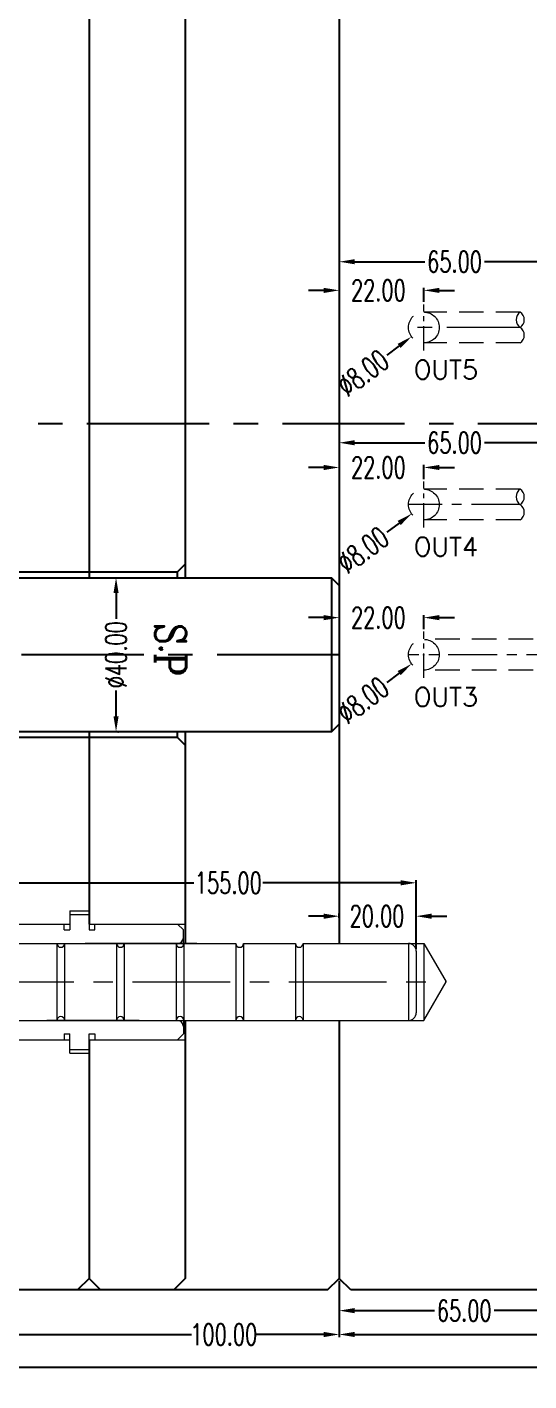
# Model space of a CAD drawing. Header units: inches. Extents: x 179987 to 181505, y -56815 to -55741.
# Drawn here: x 180178.5 to 180309, y -56273.8 to -55922.2 of the extents above; entities that cross this region are included whole.
import ezdxf
from ezdxf.enums import TextEntityAlignment as Align

# ---------------------------------------------------------------- set-up
doc = ezdxf.new("R2010")
doc.units = ezdxf.units.IN
doc.header["$LTSCALE"] = 2
doc.header["$MEASUREMENT"] = 0
doc.header["$PDMODE"] = 3
doc.header["$PDSIZE"] = 0.3125
doc.linetypes.add('CENTER', pattern=[50.8, 31.75, -6.35, 6.35, -6.35])
doc.linetypes.add('HIDDEN', pattern=[9.525, 6.35, -3.175])
doc.layers.get('0').update_dxf_attribs({"linetype": 'CONTINUOUS'})
doc.layers.get('Defpoints').update_dxf_attribs({"linetype": 'CONTINUOUS'})
for name, color, linetype in [('COOL', 171, 'CONTINUOUS'), ('GE', 214, 'CONTINUOUS'), ('Layer3', 3, 'CONTINUOUS'), ('SP', 3, 'CONTINUOUS')]:
    doc.layers.add(name, color=color, linetype=linetype)
doc.layers.add('dim', color=3, linetype='CONTINUOUS', lineweight=15)
doc.layers.add('WR', color=122, linetype='HIDDEN', lineweight=18)
doc.styles.add('ROMANC', font='romanc', dxfattribs={"width": 0.6, "height": 1})
doc.styles.get("Standard").update_dxf_attribs({"font": 'txt.shx', "width": 0.67})
doc.dimstyles.new('2.00', dxfattribs={"dimtxt": 5.5, "dimasz": 4, "dimexe": 0.666, "dimexo": 0.626, "dimgap": 1, "dimtad": 0, "dimzin": 0, "dimdsep": 46, "dimtxsty": 'Standard', "dimcen": 0.09, "dimclrd": 3, "dimclre": 3, "dimclrt": 7, "dimazin": 0, "dimtfac": 1, "dimtofl": 0, "dimtmove": 0, "dimatfit": 0, "dimfxl": 0, "dimtolj": 1, "dimtzin": 0, "dimarcsym": 0})

# ---------------------------------------------------------------- blocks, each defined once
blk = doc.blocks.new('*D40251')
at = {"layer": 'Defpoints', "color": 0}
for p in [(180259.65, -56247.2), (180409.65, -56247.2), (180409.65, -56261.76)]:
    blk.add_point(p, dxfattribs=at)
at = {"layer": 'dim', "color": 3, "linetype": 'ByBlock', "lineweight": -2}
for p, q in [((180259.65, -56247.83), (180259.65, -56262.43)), ((180409.65, -56247.83), (180409.65, -56262.43)), ((180263.65, -56261.76), (180325.97, -56261.76)), ((180405.65, -56261.76), (180343.33, -56261.76))]:
    blk.add_line(p, q, dxfattribs=at)
at = {"layer": 'dim', "color": 3, "linetype": 'ByBlock'}
for points in [[(180263.65, -56261.09), (180263.65, -56262.43), (180259.65, -56261.76)], [(180405.65, -56262.43), (180405.65, -56261.09), (180409.65, -56261.76)]]:
    blk.add_solid(points, dxfattribs=at)
at = {"layer": 'dim', "color": 7, "linetype": 'ByBlock', "insert": (180334.65, -56261.76), "char_height": 5.5, "attachment_point": 5}
blk.add_mtext('\\A1;150.00', dxfattribs=at)
blk = doc.blocks.new('*D40252')
at = {"layer": 'Defpoints', "color": 0}
for p in [(180159.65, -56247.2), (180259.65, -56247.2), (180259.65, -56261.76)]:
    blk.add_point(p, dxfattribs=at)
at = {"layer": 'dim', "color": 3, "linetype": 'ByBlock', "lineweight": -2}
for p, q in [((180159.65, -56247.83), (180159.65, -56262.43)), ((180259.65, -56247.83), (180259.65, -56262.43)), ((180163.65, -56261.76), (180221.28, -56261.76)), ((180255.65, -56261.76), (180238.02, -56261.76))]:
    blk.add_line(p, q, dxfattribs=at)
at = {"layer": 'dim', "color": 3, "linetype": 'ByBlock'}
for points in [[(180163.65, -56261.09), (180163.65, -56262.43), (180159.65, -56261.76)], [(180255.65, -56262.43), (180255.65, -56261.09), (180259.65, -56261.76)]]:
    blk.add_solid(points, dxfattribs=at)
at = {"layer": 'dim', "color": 7, "linetype": 'ByBlock', "insert": (180229.65, -56261.76), "char_height": 5.5, "attachment_point": 5}
blk.add_mtext('\\A1;100.00', dxfattribs=at)
blk = doc.blocks.new('*D40254')
at = {"layer": 'Defpoints', "color": 0}
for p in [(180124.65, -56247.2), (180520.65, -56247.2), (180520.65, -56270.21)]:
    blk.add_point(p, dxfattribs=at)
at = {"layer": 'dim', "color": 3, "linetype": 'ByBlock', "lineweight": -2}
for p, q in [((180124.65, -56247.83), (180124.65, -56270.88)), ((180520.65, -56247.83), (180520.65, -56270.88)), ((180128.65, -56270.21), (180313.05, -56270.21)), ((180516.65, -56270.21), (180332.25, -56270.21))]:
    blk.add_line(p, q, dxfattribs=at)
at = {"layer": 'dim', "color": 3, "linetype": 'ByBlock'}
for points in [[(180128.65, -56269.55), (180128.65, -56270.88), (180124.65, -56270.21)], [(180516.65, -56270.88), (180516.65, -56269.55), (180520.65, -56270.21)]]:
    blk.add_solid(points, dxfattribs=at)
at = {"layer": 'dim', "color": 7, "linetype": 'ByBlock', "insert": (180322.65, -56270.21), "char_height": 5.5, "attachment_point": 5}
blk.add_mtext('\\A1;396.00', dxfattribs=at)
blk = doc.blocks.new('*D40280')
at = {"layer": 'Defpoints', "color": 0}
for p in [(180279.65, -56144.44), (180124.65, -56159.2), (180279.65, -56162.2)]:
    blk.add_point(p, dxfattribs=at)
at = {"layer": 'dim', "color": 3, "linetype": 'ByBlock', "lineweight": -2}
for p, q in [((180124.65, -56158.57), (180124.65, -56143.78)), ((180128.65, -56144.44), (180221.87, -56144.44)), ((180275.65, -56144.44), (180239.84, -56144.44)), ((180279.65, -56161.57), (180279.65, -56143.78))]:
    blk.add_line(p, q, dxfattribs=at)
at = {"layer": 'dim', "color": 3, "linetype": 'ByBlock'}
for points in [[(180128.65, -56143.78), (180128.65, -56145.11), (180124.65, -56144.44)], [(180275.65, -56145.11), (180275.65, -56143.78), (180279.65, -56144.44)]]:
    blk.add_solid(points, dxfattribs=at)
at = {"layer": 'dim', "color": 7, "linetype": 'ByBlock', "insert": (180230.85, -56144.44), "char_height": 5.5, "attachment_point": 5}
blk.add_mtext('\\A1;155.00', dxfattribs=at)
blk = doc.blocks.new('*D40281')
at = {"layer": 'Defpoints', "color": 0}
for p in [(180259.65, -56153.12), (180259.65, -56154.17), (180279.65, -56162.2)]:
    blk.add_point(p, dxfattribs=at)
at = {"layer": 'dim', "color": 3, "linetype": 'ByBlock', "lineweight": -2}
for p, q in [((180255.65, -56153.12), (180251.65, -56153.12)), ((180259.65, -56153.55), (180259.65, -56152.45)), ((180279.65, -56161.57), (180279.65, -56152.45)), ((180283.65, -56153.12), (180287.65, -56153.12))]:
    blk.add_line(p, q, dxfattribs=at)
at = {"layer": 'dim', "color": 3, "linetype": 'ByBlock'}
for points in [[(180255.65, -56153.79), (180255.65, -56152.45), (180259.65, -56153.12)], [(180283.65, -56152.45), (180283.65, -56153.79), (180279.65, -56153.12)]]:
    blk.add_solid(points, dxfattribs=at)
at = {"layer": 'dim', "color": 7, "linetype": 'ByBlock', "insert": (180269.47, -56153.12), "char_height": 5.5, "attachment_point": 5}
blk.add_mtext('\\A1;20.00', dxfattribs=at)
blk = doc.blocks.new('*D40375')
at = {"layer": 'Defpoints', "color": 0}
for p in [(180201.46, -56065.2), (180201.66, -56065.2), (180201.46, -56105.2)]:
    blk.add_point(p, dxfattribs=at)
at = {"layer": 'dim', "color": 3, "linetype": 'ByBlock', "lineweight": -2}
for p, q in [((180202.09, -56065.2), (180202.33, -56065.2)), ((180201.66, -56069.2), (180201.66, -56075.91)), ((180201.66, -56101.2), (180201.66, -56094.49)), ((180202.09, -56105.2), (180202.33, -56105.2))]:
    blk.add_line(p, q, dxfattribs=at)
at = {"layer": 'dim', "color": 3, "linetype": 'ByBlock'}
for points in [[(180202.33, -56069.2), (180201, -56069.2), (180201.66, -56065.2)], [(180201, -56101.2), (180202.33, -56101.2), (180201.66, -56105.2)]]:
    blk.add_solid(points, dxfattribs=at)
at = {"layer": 'dim', "color": 7, "linetype": 'ByBlock', "insert": (180201.66, -56085.2), "char_height": 5.5, "attachment_point": 5, "rotation": 90}
blk.add_mtext('%%c40.00', dxfattribs=at)
blk = doc.blocks.new('*D40407')
at = {"layer": 'Defpoints', "color": 0}
for p in [(180284.86, -55997.81), (180278.45, -56002.59)]:
    blk.add_point(p, dxfattribs=at)
at = {"layer": 'dim', "color": 3, "linetype": 'ByBlock', "lineweight": -2}
for p, q in [((180281.56, -56000.2), (180281.74, -56000.2)), ((180281.65, -56000.29), (180281.65, -56000.11)), ((180275.24, -56004.99), (180272.04, -56007.38))]:
    blk.add_line(p, q, dxfattribs=at)
at = {"layer": 'dim', "color": 3, "linetype": 'ByBlock'}
blk.add_solid([(180275.64, -56005.52), (180274.84, -56004.45), (180278.45, -56002.59)], dxfattribs=at)
at = {"layer": 'dim', "color": 7, "linetype": 'ByBlock', "insert": (180265.82, -56012.02), "char_height": 5.5, "attachment_point": 5, "rotation": 36.7587}
blk.add_mtext('\\A1;%%c8.00', dxfattribs=at)
blk = doc.blocks.new('*D40410')
at = {"layer": 'Defpoints', "color": 0}
for p in [(180259.65, -56034.75), (180259.65, -56036.57), (180281.65, -56040.2)]:
    blk.add_point(p, dxfattribs=at)
at = {"layer": 'dim', "color": 3, "linetype": 'ByBlock', "lineweight": -2}
for p, q in [((180255.65, -56036.57), (180251.65, -56036.57)), ((180259.65, -56035.38), (180259.65, -56037.24)), ((180281.65, -56039.57), (180281.65, -56035.91)), ((180285.65, -56036.57), (180289.65, -56036.57))]:
    blk.add_line(p, q, dxfattribs=at)
at = {"layer": 'dim', "color": 3, "linetype": 'ByBlock'}
for points in [[(180255.65, -56037.24), (180255.65, -56035.91), (180259.65, -56036.57)], [(180285.65, -56035.91), (180285.65, -56037.24), (180281.65, -56036.57)]]:
    blk.add_solid(points, dxfattribs=at)
at = {"layer": 'dim', "color": 7, "linetype": 'ByBlock', "insert": (180269.83, -56036.57), "char_height": 5.5, "attachment_point": 5}
blk.add_mtext('\\A1;22.00', dxfattribs=at)
blk = doc.blocks.new('*D40411')
at = {"layer": 'Defpoints', "color": 0}
for p in [(180259.65, -56024.37), (180259.65, -56030.14), (180324.65, -56040.2)]:
    blk.add_point(p, dxfattribs=at)
at = {"layer": 'dim', "color": 3, "linetype": 'ByBlock', "lineweight": -2}
for p, q in [((180259.65, -56025), (180259.65, -56030.81)), ((180263.65, -56030.14), (180281.88, -56030.14)), ((180320.65, -56030.14), (180297.39, -56030.14)), ((180324.65, -56039.57), (180324.65, -56029.48))]:
    blk.add_line(p, q, dxfattribs=at)
at = {"layer": 'dim', "color": 3, "linetype": 'ByBlock'}
for points in [[(180263.65, -56029.48), (180263.65, -56030.81), (180259.65, -56030.14)], [(180320.65, -56030.81), (180320.65, -56029.48), (180324.65, -56030.14)]]:
    blk.add_solid(points, dxfattribs=at)
at = {"layer": 'dim', "color": 7, "linetype": 'ByBlock', "insert": (180289.63, -56030.14), "char_height": 5.5, "attachment_point": 5}
blk.add_mtext('\\A1;65.00', dxfattribs=at)
blk = doc.blocks.new('*D40412')
at = {"layer": 'Defpoints', "color": 0}
for p in [(180284.86, -56043.81), (180278.45, -56048.59)]:
    blk.add_point(p, dxfattribs=at)
at = {"layer": 'dim', "color": 3, "linetype": 'ByBlock', "lineweight": -2}
for p, q in [((180281.56, -56046.2), (180281.74, -56046.2)), ((180281.65, -56046.29), (180281.65, -56046.11)), ((180275.24, -56050.99), (180272.04, -56053.38))]:
    blk.add_line(p, q, dxfattribs=at)
at = {"layer": 'dim', "color": 3, "linetype": 'ByBlock'}
blk.add_solid([(180275.64, -56051.52), (180274.84, -56050.45), (180278.45, -56048.59)], dxfattribs=at)
at = {"layer": 'dim', "color": 7, "linetype": 'ByBlock', "insert": (180265.82, -56058.02), "char_height": 5.5, "attachment_point": 5, "rotation": 36.7587}
blk.add_mtext('\\A1;%%c8.00', dxfattribs=at)
blk = doc.blocks.new('*D40413')
at = {"layer": 'Defpoints', "color": 0}
for p in [(180259.65, -55988.75), (180259.65, -55990.57), (180281.65, -55994.2)]:
    blk.add_point(p, dxfattribs=at)
at = {"layer": 'dim', "color": 3, "linetype": 'ByBlock', "lineweight": -2}
for p, q in [((180255.65, -55990.57), (180251.65, -55990.57)), ((180259.65, -55989.38), (180259.65, -55991.24)), ((180281.65, -55993.57), (180281.65, -55989.91)), ((180285.65, -55990.57), (180289.65, -55990.57))]:
    blk.add_line(p, q, dxfattribs=at)
at = {"layer": 'dim', "color": 3, "linetype": 'ByBlock'}
for points in [[(180255.65, -55991.24), (180255.65, -55989.91), (180259.65, -55990.57)], [(180285.65, -55989.91), (180285.65, -55991.24), (180281.65, -55990.57)]]:
    blk.add_solid(points, dxfattribs=at)
at = {"layer": 'dim', "color": 7, "linetype": 'ByBlock', "insert": (180269.83, -55990.57), "char_height": 5.5, "attachment_point": 5}
blk.add_mtext('\\A1;22.00', dxfattribs=at)
blk = doc.blocks.new('*D40414')
at = {"layer": 'Defpoints', "color": 0}
for p in [(180259.65, -55978.37), (180259.65, -55983.13), (180324.65, -55994.2)]:
    blk.add_point(p, dxfattribs=at)
at = {"layer": 'dim', "color": 3, "linetype": 'ByBlock', "lineweight": -2}
for p, q in [((180259.65, -55979), (180259.65, -55983.79)), ((180263.65, -55983.13), (180281.88, -55983.13)), ((180320.65, -55983.13), (180297.39, -55983.13)), ((180324.65, -55993.57), (180324.65, -55982.46))]:
    blk.add_line(p, q, dxfattribs=at)
at = {"layer": 'dim', "color": 3, "linetype": 'ByBlock'}
for points in [[(180263.65, -55982.46), (180263.65, -55983.79), (180259.65, -55983.13)], [(180320.65, -55983.79), (180320.65, -55982.46), (180324.65, -55983.13)]]:
    blk.add_solid(points, dxfattribs=at)
at = {"layer": 'dim', "color": 7, "linetype": 'ByBlock', "insert": (180289.63, -55983.13), "char_height": 5.5, "attachment_point": 5}
blk.add_mtext('\\A1;65.00', dxfattribs=at)
blk = doc.blocks.new('*D40422')
at = {"layer": 'Defpoints', "color": 0}
for p in [(180259.65, -56073.75), (180259.65, -56075.57), (180281.65, -56079.2)]:
    blk.add_point(p, dxfattribs=at)
at = {"layer": 'dim', "color": 3, "linetype": 'ByBlock', "lineweight": -2}
for p, q in [((180255.65, -56075.57), (180251.65, -56075.57)), ((180259.65, -56074.38), (180259.65, -56076.24)), ((180281.65, -56078.57), (180281.65, -56074.91)), ((180285.65, -56075.57), (180289.65, -56075.57))]:
    blk.add_line(p, q, dxfattribs=at)
at = {"layer": 'dim', "color": 3, "linetype": 'ByBlock'}
for points in [[(180255.65, -56076.24), (180255.65, -56074.91), (180259.65, -56075.57)], [(180285.65, -56074.91), (180285.65, -56076.24), (180281.65, -56075.57)]]:
    blk.add_solid(points, dxfattribs=at)
at = {"layer": 'dim', "color": 7, "linetype": 'ByBlock', "insert": (180269.83, -56075.57), "char_height": 5.5, "attachment_point": 5}
blk.add_mtext('\\A1;22.00', dxfattribs=at)
blk = doc.blocks.new('*D40423')
at = {"layer": 'Defpoints', "color": 0}
for p in [(180284.86, -56082.81), (180278.45, -56087.59)]:
    blk.add_point(p, dxfattribs=at)
at = {"layer": 'dim', "color": 3, "linetype": 'ByBlock', "lineweight": -2}
for p, q in [((180281.56, -56085.2), (180281.74, -56085.2)), ((180281.65, -56085.29), (180281.65, -56085.11)), ((180275.24, -56089.99), (180272.04, -56092.38))]:
    blk.add_line(p, q, dxfattribs=at)
at = {"layer": 'dim', "color": 3, "linetype": 'ByBlock'}
blk.add_solid([(180275.64, -56090.52), (180274.84, -56089.45), (180278.45, -56087.59)], dxfattribs=at)
at = {"layer": 'dim', "color": 7, "linetype": 'ByBlock', "insert": (180265.82, -56097.02), "char_height": 5.5, "attachment_point": 5, "rotation": 36.7587}
blk.add_mtext('\\A1;%%c8.00', dxfattribs=at)
blk = doc.blocks.new('*D40424')
at = {"layer": 'Defpoints', "color": 0}
for p in [(180259.65, -56247.2), (180324.65, -56250.2), (180259.65, -56255.56)]:
    blk.add_point(p, dxfattribs=at)
at = {"layer": 'dim', "color": 3, "linetype": 'ByBlock', "lineweight": -2}
for p, q in [((180259.65, -56247.83), (180259.65, -56256.23)), ((180324.65, -56250.83), (180324.65, -56256.23)), ((180263.65, -56255.56), (180284.4, -56255.56)), ((180320.65, -56255.56), (180299.91, -56255.56))]:
    blk.add_line(p, q, dxfattribs=at)
at = {"layer": 'dim', "color": 3, "linetype": 'ByBlock'}
for points in [[(180263.65, -56254.9), (180263.65, -56256.23), (180259.65, -56255.56)], [(180320.65, -56256.23), (180320.65, -56254.9), (180324.65, -56255.56)]]:
    blk.add_solid(points, dxfattribs=at)
at = {"layer": 'dim', "color": 7, "linetype": 'ByBlock', "insert": (180292.15, -56255.56), "char_height": 5.5, "attachment_point": 5}
blk.add_mtext('\\A1;65.00', dxfattribs=at)

msp = doc.modelspace()

# ---------------------------------------------------------------- linework, layer by layer
at = {"linetype": 'Continuous'}
for p, q in [((180194.652, -55856.2), (180194.652, -56065.2)), ((180219.652, -55865.2), (180219.652, -56065.2)), ((180259.652, -55865.2), (180259.652, -56160.2)), ((180219.652, -56061.7), (180217.652, -56063.7)), ((180166.652, -56063.7), (180217.652, -56063.7)), ((180217.652, -56065.2), (180217.652, -56063.7)), ((180217.652, -56106.7), (180166.652, -56106.7)), ((180194.652, -56105.2), (180194.652, -56155.2)), ((180217.652, -56106.7), (180217.652, -56105.2)), ((180217.652, -56106.7), (180219.652, -56108.7)), ((180219.652, -56105.2), (180219.652, -56160.2)), ((180219.652, -56180.2), (180219.652, -56247.2)), ((180259.652, -56180.2), (180259.652, -56247.2)), ((180194.652, -56185.2), (180194.652, -56247.2)), ((180194.652, -56247.2), (180191.652, -56250.2)), ((180197.652, -56250.2), (180194.652, -56247.2)), ((180219.652, -56247.2), (180216.652, -56250.2)), ((180256.652, -56250.2), (180259.652, -56247.2)), ((180262.652, -56250.2), (180259.652, -56247.2)), ((180256.652, -56250.2), (180162.652, -56250.2)), ((180191.652, -56250.2), (180167.652, -56250.2)), ((180216.652, -56250.2), (180197.652, -56250.2)), ((180406.652, -56250.2), (180262.652, -56250.2))]:
    msp.add_line(p, q, dxfattribs=at)
at = {"linetype": 'CENTER', "ltscale": 0.5}
msp.add_line((180530.652, -56025.2), (180124.652, -56025.2), dxfattribs=at)
at = {"layer": 'GE', "lineweight": 13}
for p, q in [((180189.652, -56151.7), (180189.652, -56156.7)), ((180189.652, -56151.7), (180194.652, -56151.7)), ((180189.652, -56152.7), (180194.652, -56152.7)), ((180194.652, -56152.7), (180194.652, -56156.7)), ((180164.652, -56155.2), (180189.652, -56155.2)), ((180188.152, -56156.7), (180188.152, -56155.2)), ((180188.152, -56156.7), (180189.652, -56156.7)), ((180194.652, -56155.2), (180219.652, -56155.2)), ((180194.652, -56156.7), (180196.152, -56156.7)), ((180196.152, -56156.7), (180196.152, -56155.2)), ((180219.152, -56156.7), (180217.652, -56155.2)), ((180219.152, -56160.2), (180219.152, -56156.7)), ((180130.652, -56160.2), (180227.284, -56160.2)), ((180186.303, -56160.2), (180186.303, -56180.2)), ((180188.303, -56160.2), (180188.303, -56180.2)), ((180222.652, -56160.2), (180193.652, -56160.2)), ((180201.794, -56160.2), (180201.794, -56180.2)), ((180203.794, -56160.2), (180203.794, -56180.2)), ((180217.284, -56160.2), (180217.284, -56180.2)), ((180219.284, -56160.2), (180219.284, -56180.2)), ((180219.284, -56160.2), (180232.775, -56160.2)), ((180232.775, -56160.2), (180232.775, -56180.2)), ((180234.775, -56160.2), (180234.775, -56180.2)), ((180234.775, -56160.2), (180248.265, -56160.2)), ((180248.265, -56160.2), (180248.265, -56180.2)), ((180250.265, -56160.2), (180250.265, -56180.2)), ((180250.265, -56160.2), (180277.652, -56160.2)), ((180277.652, -56160.2), (180277.652, -56180.2)), ((180277.652, -56160.2), (180281.652, -56160.2)), ((180281.652, -56160.2), (180281.652, -56180.2)), ((180281.652, -56160.2), (180287.425, -56170.2)), ((180201.763, -56162.2), (180201.763, -56178.2)), ((180234.805, -56162.2), (180234.805, -56178.2)), ((180279.652, -56162.2), (180279.652, -56178.2)), ((180281.652, -56180.2), (180287.425, -56170.2)), ((180130.652, -56180.2), (180277.652, -56180.2)), ((180207.652, -56180.2), (180183.652, -56180.2)), ((180219.152, -56180.2), (180219.152, -56183.7)), ((180277.652, -56180.2), (180281.652, -56180.2)), ((180188.152, -56183.7), (180188.152, -56185.2)), ((180188.152, -56183.7), (180189.652, -56183.7)), ((180189.652, -56188.7), (180189.652, -56183.7)), ((180194.652, -56187.7), (180194.652, -56183.7)), ((180194.652, -56183.7), (180196.152, -56183.7)), ((180196.152, -56183.7), (180196.152, -56185.2)), ((180219.152, -56183.7), (180217.652, -56185.2)), ((180164.652, -56185.2), (180189.652, -56185.2)), ((180189.652, -56187.7), (180194.652, -56187.7)), ((180194.652, -56185.2), (180219.652, -56185.2)), ((180189.652, -56188.7), (180194.652, -56188.7))]:
    msp.add_line(p, q, dxfattribs=at)
at = {"layer": 'GE', "linetype": 'CENTER', "lineweight": 13, "ltscale": 0.4}
msp.add_line((180124.652, -56170.2), (180287.425, -56170.2), dxfattribs=at)
at = {"layer": 'GE', "lineweight": 13}
for centre, radius, start, end in [((180187.303, -56160.2), 1, 180, 0), ((180202.794, -56160.2), 1, 180, 0), ((180218.284, -56160.2), 1, 180, 0), ((180217.652, -56158.7), 1.5, 270, 0), ((180233.775, -56160.2), 1, 180, 0), ((180249.265, -56160.2), 1, 180, 0), ((180277.652, -56162.2), 2, 0, 90), ((180187.303, -56180.2), 1, 0, 180), ((180202.794, -56180.2), 1, 0, 180), ((180218.284, -56180.2), 1, 0, 180), ((180217.638, -56181.7), 1.5, 0, 90), ((180233.775, -56180.2), 1, 0, 180), ((180249.265, -56180.2), 1, 0, 180), ((180277.652, -56178.2), 2, 270, 0)]:
    msp.add_arc(centre, radius, start, end, dxfattribs=at)
at = {"layer": 'SP', "linetype": 'Continuous'}
for p, q in [((180161.652, -56065.2), (180257.652, -56065.2)), ((180257.652, -56065.2), (180257.652, -56105.2)), ((180259.652, -56067.2), (180257.652, -56065.2)), ((180259.652, -56067.2), (180259.652, -56103.2)), ((180257.652, -56105.2), (180259.652, -56103.2)), ((180257.652, -56105.2), (180161.652, -56105.2))]:
    msp.add_line(p, q, dxfattribs=at)
at = {"layer": 'SP', "linetype": 'CENTER', "ltscale": 0.5}
msp.add_line((180259.652, -56085.2), (180159.652, -56085.2), dxfattribs=at)
at = {"layer": 'WR', "linetype": 'CENTER', "ltscale": 0.1}
for p, q in [((180281.652, -56006.2), (180281.652, -55994.2)), ((180281.652, -56052.2), (180281.652, -56040.2)), ((180281.652, -56091.2), (180281.652, -56079.2))]:
    msp.add_line(p, q, dxfattribs=at)
at = {"layer": 'WR', "linetype": 'HIDDEN', "ltscale": 0.5}
for p, q in [((180306.704, -55996.2), (180281.652, -55996.2)), ((180306.704, -56004.2), (180281.652, -56004.2)), ((180306.704, -56042.2), (180281.652, -56042.2)), ((180306.704, -56050.2), (180281.652, -56050.2)), ((180357.652, -56081.2), (180281.652, -56081.2)), ((180357.652, -56089.2), (180281.652, -56089.2))]:
    msp.add_line(p, q, dxfattribs=at)
at = {"layer": 'WR', "linetype": 'CENTER', "ltscale": 0.3}
msp.add_line((180306.704, -56000.2), (180277.652, -56000.2), dxfattribs=at)
at = {"layer": 'WR', "linetype": 'CENTER', "ltscale": 0.2}
for p, q in [((180306.704, -56046.2), (180277.652, -56046.2)), ((180361.652, -56085.2), (180277.652, -56085.2))]:
    msp.add_line(p, q, dxfattribs=at)
at = {"layer": 'WR', "linetype": 'HIDDEN', "ltscale": 0.5}
for centre in [(180281.652, -56000.2), (180281.652, -56046.2), (180281.652, -56085.2)]:
    msp.add_circle(centre, 4, dxfattribs=at)
at = {"layer": 'WR', "linetype": 'ByBlock'}
for centre, start, end in [((180308.075, -55998.2), 124.4319, 235.5681), ((180305.333, -55998.2), 304.4319, 55.5681), ((180305.333, -56002.2), 304.4319, 55.5681), ((180308.075, -56044.2), 124.4319, 235.5681), ((180305.333, -56044.2), 304.4319, 55.5681), ((180305.333, -56048.2), 304.4319, 55.5681)]:
    msp.add_arc(centre, 2.425, start, end, dxfattribs=at)

# ---------------------------------------------------------------- texts
at = {"layer": 'COOL', "color": 4}
for s, p in [('OUT5', (180287.383, -56011.157)), ('OUT4', (180287.383, -56057.157)), ('OUT3', (180287.383, -56096.157))]:
    msp.add_text(s, height=4.8768, rotation=720, dxfattribs=at).set_placement(p, align=Align.MIDDLE)
at = {"layer": 'Layer3', "style": 'ROMANC', "width": 0.8}
msp.add_text('S.P', height=8.0383, rotation=270, dxfattribs=at).set_placement((180211.825, -56077.003))

# ---------------------------------------------------------------- dimensions: what is measured, and where the dimension line sits
at = {"layer": 'dim', "linetype": 'ByBlock'}
for base, p1, p2, picture, middle in [((180259.652, -55983.126), (180324.652, -55994.2), (180259.652, -55978.371), '*D40414', (180289.633, -55983.126)), ((180259.652, -55990.574), (180281.652, -55994.2), (180259.652, -55988.754), '*D40413', (180269.833, -55990.574)), ((180259.652, -56030.142), (180324.652, -56040.2), (180259.652, -56024.371), '*D40411', (180289.633, -56030.142)), ((180259.652, -56036.574), (180281.652, -56040.2), (180259.652, -56034.754), '*D40410', (180269.833, -56036.574)), ((180259.652, -56075.574), (180281.652, -56079.2), (180259.652, -56073.754), '*D40422', (180269.833, -56075.574)), ((180279.652, -56144.445), (180124.652, -56159.2), (180279.652, -56162.2), '*D40280', (180230.854, -56144.445)), ((180259.652, -56153.12), (180279.652, -56162.2), (180259.652, -56154.172), '*D40281', (180269.47, -56153.12)), ((180259.652, -56261.761), (180159.652, -56247.2), (180259.652, -56247.2), '*D40252', (180229.652, -56261.761))]:
    dim = msp.add_linear_dim(base=base, p1=p1, p2=p2, dimstyle='2.00', dxfattribs=at)
    dim.commit()
    dim.dimension.update_dxf_attribs({"geometry": picture, "text_midpoint": middle, "dimtype": 160})
for p1, p2, picture, middle in [((180284.856, -55997.806), (180278.447, -56002.593), '*D40407', (180265.824, -56012.022)), ((180284.856, -56043.806), (180278.447, -56048.593), '*D40412', (180265.824, -56058.022)), ((180284.856, -56082.806), (180278.447, -56087.593), '*D40423', (180265.824, -56097.022))]:
    dim = msp.add_diameter_dim_2p(p1=p1, p2=p2, dimstyle='2.00', dxfattribs=at)
    dim.commit()
    dim.dimension.update_dxf_attribs({"geometry": picture, "text_midpoint": middle})
dim = msp.add_linear_dim(base=(180201.664, -56065.2), p1=(180201.462, -56105.2), p2=(180201.462, -56065.2), angle=90, text='%%c<>', dimstyle='2.00', dxfattribs=at)
dim.commit()
dim.dimension.update_dxf_attribs({"geometry": '*D40375', "text_midpoint": (180201.664, -56085.2), "dimtype": 160})
for base, p1, p2, picture, middle in [((180520.652, -56270.212), (180124.652, -56247.2), (180520.652, -56247.2), '*D40254', (180322.652, -56270.212)), ((180409.652, -56261.761), (180259.652, -56247.2), (180409.652, -56247.2), '*D40251', (180334.652, -56261.761)), ((180259.652, -56255.562), (180324.652, -56250.2), (180259.652, -56247.2), '*D40424', (180292.152, -56255.562))]:
    dim = msp.add_linear_dim(base=base, p1=p1, p2=p2, dimstyle='2.00', dxfattribs=at)
    dim.commit()
    dim.dimension.update_dxf_attribs({"geometry": picture, "text_midpoint": middle})

doc.saveas('drawing.dxf')
